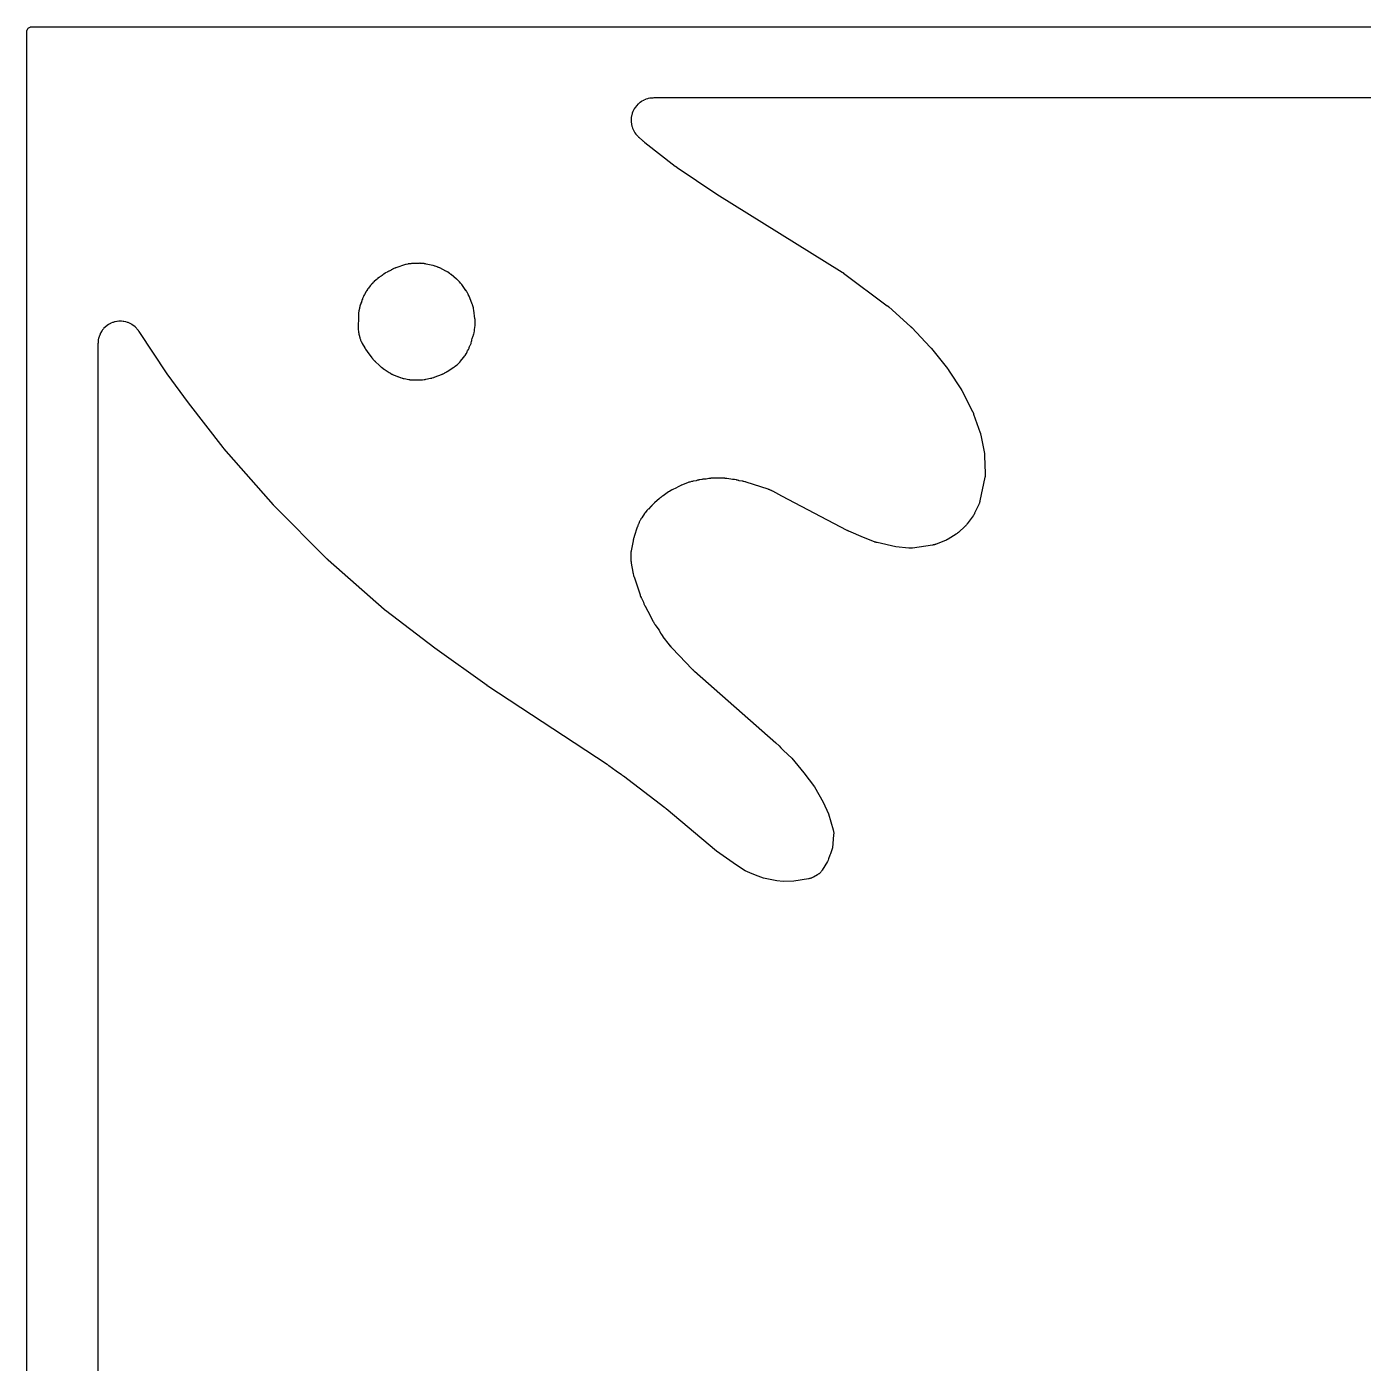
# Model space of a CAD drawing. Header units: millimetres. Extents: x 0 to 300, y 0 to 300.
# Drawn here: x -0.1 to 150, y 150 to 300.1 of the extents above; entities that cross this region are included whole.
import ezdxf

# ---------------------------------------------------------------- set-up
doc = ezdxf.new("R2010")
doc.units = ezdxf.units.MM
doc.layers.add('CUT', color=7, linetype='CONTINUOUS')

msp = doc.modelspace()

# ---------------------------------------------------------------- linework, layer by layer
at = {"layer": 'CUT'}
for points in [[(-0.0625, 1.4375), (-0.0625, 298.5625), (-0.0625, 299.4478), (-0.0589, 299.5212), (-0.0503, 299.5794), (-0.036, 299.6365), (-0.0162, 299.6918), (0.009, 299.745), (0.0392, 299.7954), (0.0743, 299.8427), (0.1137, 299.8863), (0.1573, 299.9257), (0.2046, 299.9608), (0.255, 299.991), (0.3082, 300.0162), (0.3635, 300.036), (0.4206, 300.0503), (0.4788, 300.0589), (0.5522, 300.0625), (1.4375, 300.0625), (2.5557, 300.0625), (153.037, 300.0625)], [(169.4796, 292.0616), (105.9795, 292.0616), (70.3457, 292.0616), (70.3306, 292.0614), (70.2331, 292.059), (70.2181, 292.0584), (70.1595, 292.0555), (70.1296, 292.0532), (69.9381, 292.034), (69.8788, 292.025), (69.6928, 291.9873), (69.6346, 291.9724), (69.4533, 291.9163), (69.3969, 291.8957), (69.2222, 291.8217), (69.1681, 291.7955), (69.0016, 291.7045), (68.9504, 291.6731), (68.7939, 291.5658), (68.7461, 291.5294), (68.601, 291.4071), (68.5571, 291.3661), (68.425, 291.2299), (68.3854, 291.1847), (68.2676, 291.036), (68.2327, 290.9871), (68.1304, 290.8273), (68.1005, 290.7752), (68.0146, 290.6059), (67.9902, 290.5511), (67.9216, 290.3742), (67.9028, 290.3172), (67.8522, 290.1342), (67.8392, 290.0756), (67.8072, 289.8886), (67.8, 289.8289), (67.7869, 289.6396), (67.7857, 289.5796), (67.7916, 289.3899), (67.7964, 289.3301), (67.8212, 289.1419), (67.832, 289.0828), (67.8755, 288.8981), (67.8921, 288.8404), (67.9538, 288.6609), (67.9762, 288.6052), (68.0555, 288.4328), (68.0833, 288.3796), (68.1794, 288.216), (68.2124, 288.1658), (68.3244, 288.0126), (68.3623, 287.966), (68.4908, 287.8228), (68.5114, 287.8009), (68.5527, 287.7593), (68.5634, 287.7488), (68.6339, 287.6813), (68.6448, 287.671), (69.0922, 287.2633), (69.1003, 287.256), (69.1575, 287.2057), (69.1664, 287.198), (69.2389, 287.1368), (69.2478, 287.1294), (69.306, 287.0821), (69.3157, 287.0745), (72.7235, 284.4205), (72.7315, 284.4145), (72.787, 284.3727), (72.7957, 284.3663), (72.8659, 284.3154), (72.8744, 284.3093), (72.9306, 284.2701), (72.9399, 284.2638), (77.3043, 281.3361), (77.3084, 281.3334), (77.3367, 281.3147), (77.3411, 281.3119), (77.3766, 281.2889), (77.3809, 281.2862), (77.4091, 281.2683), (77.4137, 281.2654), (91.482, 272.5172), (91.4901, 272.5121), (91.509, 272.5001), (91.5171, 272.4949), (91.5269, 272.4885), (91.5349, 272.4832), (91.5535, 272.4708), (91.5615, 272.4654), (91.5706, 272.4592), (91.5785, 272.4537), (91.5969, 272.4409), (91.6047, 272.4354), (91.6143, 272.4286), (91.622, 272.4229), (91.6401, 272.4097), (91.6478, 272.404), (96.5475, 268.7437), (96.5553, 268.7378), (96.5735, 268.7239), (96.5813, 268.7179), (96.5907, 268.7105), (96.5984, 268.7044), (96.6163, 268.6901), (96.624, 268.6839), (96.6327, 268.6767), (96.6403, 268.6705), (96.6579, 268.6558), (96.6654, 268.6494), (96.6745, 268.6417), (96.6819, 268.6352), (96.6992, 268.6202), (96.7066, 268.6137), (99.1621, 266.4209), (99.1693, 266.4144), (99.1861, 266.399), (99.1933, 266.3924), (99.202, 266.3843), (99.2091, 266.3776), (99.2256, 266.3619), (99.2326, 266.3551), (99.2407, 266.3473), (99.2476, 266.3404), (99.2638, 266.3243), (99.2707, 266.3174), (99.279, 266.3089), (99.2858, 266.3019), (99.3016, 266.2855), (99.3083, 266.2784), (101.3779, 264.0795), (101.3828, 264.0743), (101.3942, 264.062), (101.399, 264.0567), (101.4106, 264.044), (101.4165, 264.0374), (101.4302, 264.0221), (101.4361, 264.0155), (101.4428, 264.0078), (101.4486, 264.0011), (101.4621, 263.9855), (101.4678, 263.9787), (101.4707, 263.9752), (101.4774, 263.9672), (101.4929, 263.9484), (101.4995, 263.9403), (103.2942, 261.7056), (103.3015, 261.6964), (103.3184, 261.6747), (103.3256, 261.6654), (103.3342, 261.6542), (103.3412, 261.6449), (103.3573, 261.623), (103.3642, 261.6136), (103.3721, 261.6027), (103.3789, 261.5932), (103.3945, 261.5708), (103.4012, 261.5612), (103.4092, 261.5494), (103.4157, 261.5397), (103.4308, 261.517), (103.4372, 261.5072), (104.8744, 259.2779), (104.8805, 259.2684), (104.8945, 259.2461), (104.9004, 259.2365), (104.9076, 259.2248), (104.9134, 259.2151), (104.9268, 259.1924), (104.9325, 259.1827), (104.939, 259.1715), (104.9446, 259.1616), (104.9574, 259.1387), (104.9628, 259.1288), (104.9694, 259.1167), (104.9747, 259.1067), (104.987, 259.0834), (104.9922, 259.0734), (106.1176, 256.8707), (106.1244, 256.8572), (106.1399, 256.8255), (106.1464, 256.8119), (106.1543, 256.7952), (106.1606, 256.7815), (106.175, 256.7493), (106.1811, 256.7354), (106.1879, 256.7195), (106.1938, 256.7056), (106.2071, 256.6729), (106.2127, 256.6589), (106.2194, 256.6417), (106.2248, 256.6276), (106.237, 256.5945), (106.2422, 256.5803), (106.981, 254.4783), (106.9832, 254.4718), (106.9884, 254.4567), (106.9894, 254.4539), (106.9988, 254.4243), (107.0168, 254.3647), (107.0226, 254.3442), (107.0298, 254.3154), (107.0474, 254.2388), (107.0543, 254.2058), (107.4471, 252.1412), (107.4483, 252.1344), (107.4513, 252.1184), (107.4518, 252.1155), (107.4567, 252.0848), (107.4656, 252.0229), (107.4683, 252.0016), (107.4711, 251.9719), (107.477, 251.8931), (107.4789, 251.8592), (107.5503, 249.9328), (107.5507, 249.9189), (107.5511, 249.9003), (107.5506, 249.8451), (107.5469, 249.7536), (107.5444, 249.7132), (107.54, 249.6728), (107.528, 249.5818), (107.5191, 249.5275), (107.5155, 249.5093), (107.5128, 249.4958), (106.949, 246.8226), (106.9462, 246.81), (106.9423, 246.7929), (106.9295, 246.7428), (106.9056, 246.6598), (106.8943, 246.6234), (106.8814, 246.5874), (106.8505, 246.5068), (106.8306, 246.459), (106.8234, 246.4431), (106.818, 246.4314), (106.3501, 245.4324), (106.3454, 245.4226), (106.3381, 245.4075), (106.3257, 245.3827), (106.3084, 245.3497), (106.2926, 245.3207), (106.2797, 245.2979), (106.2721, 245.285), (106.2693, 245.2802), (106.2523, 245.2526), (106.2133, 245.1918), (106.189, 245.1559), (106.1806, 245.144), (106.1742, 245.1352), (105.5289, 244.2511), (105.5222, 244.242), (105.5132, 244.2299), (105.4854, 244.1947), (105.4377, 244.1372), (105.4161, 244.1122), (105.3936, 244.0879), (105.3416, 244.0341), (105.3097, 244.0026), (105.2987, 243.9923), (105.2905, 243.9847), (104.5332, 243.2919), (104.5255, 243.2849), (104.5134, 243.2741), (104.4932, 243.2565), (104.4657, 243.2334), (104.4409, 243.2133), (104.421, 243.1977), (104.4095, 243.1888), (104.4052, 243.1856), (104.3799, 243.1671), (104.3229, 243.127), (104.2882, 243.1037), (104.2763, 243.0962), (104.2674, 243.0906), (103.3638, 242.5301), (103.3554, 242.5249), (103.3423, 242.5169), (103.3204, 242.5041), (103.2908, 242.4873), (103.2642, 242.4729), (103.243, 242.4617), (103.2308, 242.4555), (103.2263, 242.4532), (103.1995, 242.4402), (103.1396, 242.4124), (103.1033, 242.3966), (103.091, 242.3915), (103.0818, 242.3878), (102.0281, 241.9678), (102.0159, 241.9631), (101.9995, 241.9568), (101.9502, 241.9396), (101.8673, 241.9133), (101.8304, 241.9025), (101.7931, 241.8933), (101.7082, 241.8744), (101.6569, 241.8645), (101.6396, 241.8616), (101.6267, 241.8596), (99.362, 241.5236), (99.3525, 241.5222), (99.3377, 241.5202), (99.3132, 241.5172), (99.2802, 241.5136), (99.2509, 241.5108), (99.2468, 241.5105), (99.1951, 241.5081), (99.1247, 241.5067), (99.0578, 241.5079), (99.0105, 241.5106), (98.9714, 241.5136), (98.9587, 241.5148), (98.9491, 241.5158), (97.5013, 241.6753), (95.3931, 242.1405), (95.3839, 242.1426), (95.3695, 242.1459), (95.346, 242.1517), (95.3144, 242.1599), (95.2866, 242.1676), (95.2645, 242.1741), (95.252, 242.1779), (95.2473, 242.1794), (95.2203, 242.1883), (95.1606, 242.2089), (95.125, 242.2221), (95.1131, 242.2268), (95.1043, 242.2303), (93.8785, 242.7279), (92.2322, 243.4102), (92.2225, 243.4143), (92.2, 243.4239), (92.1904, 243.4281), (92.1787, 243.4333), (92.1691, 243.4376), (92.1468, 243.4477), (92.1373, 243.4521), (92.1263, 243.4573), (92.1169, 243.4618), (92.0948, 243.4725), (92.0854, 243.4771), (92.074, 243.4828), (92.0646, 243.4876), (92.0428, 243.4988), (92.0335, 243.5036), (84.7191, 247.3692), (83.6906, 247.9147), (83.679, 247.9207), (83.6034, 247.9587), (83.5917, 247.9644), (83.5458, 247.9863), (83.5221, 247.9969), (83.3664, 248.0629), (83.3422, 248.0726), (83.2946, 248.0903), (83.2823, 248.0948), (83.2025, 248.1226), (83.1901, 248.1268), (80.7213, 248.9288), (80.7112, 248.932), (80.6404, 248.9536), (80.6298, 248.9568), (80.5832, 248.9701), (80.5606, 248.9761), (80.419, 249.0106), (80.3971, 249.0155), (80.3589, 249.0233), (80.3485, 249.0253), (80.2766, 249.0387), (80.2649, 249.0408), (79.9362, 249.0952), (79.8654, 249.1164), (79.8489, 249.1211), (79.7412, 249.1499), (79.7246, 249.1541), (79.6595, 249.1696), (79.6259, 249.1765), (79.4065, 249.2156), (79.3725, 249.2206), (79.3061, 249.2285), (79.289, 249.2303), (79.178, 249.2404), (79.1609, 249.2417), (78.9881, 249.2523), (78.534, 249.3276), (78.5332, 249.3277), (78.4515, 249.3412), (78.4393, 249.3431), (78.3606, 249.3545), (78.3484, 249.3561), (78.3009, 249.362), (78.2766, 249.3645), (78.118, 249.3776), (78.0935, 249.3792), (78.0457, 249.3811), (78.0335, 249.3815), (77.9539, 249.3832), (77.9416, 249.3834), (77.1194, 249.384), (77.107, 249.3839), (77.0263, 249.3823), (77.0139, 249.3819), (76.9654, 249.38), (76.9407, 249.3785), (76.7799, 249.3653), (76.7552, 249.3627), (76.7071, 249.3567), (76.6948, 249.3551), (76.6149, 249.3435), (76.6027, 249.3416), (76.5257, 249.3288), (76.5193, 249.3279), (76.5025, 249.3254), (76.221, 249.2785), (75.9902, 249.2663), (75.9721, 249.2651), (75.8542, 249.2552), (75.8361, 249.2534), (75.7656, 249.2454), (75.7296, 249.2401), (75.4968, 249.1991), (75.4612, 249.1917), (75.3922, 249.1752), (75.3745, 249.1707), (75.2604, 249.1397), (75.2429, 249.1347), (75.1063, 249.093), (74.7729, 249.0376), (74.7583, 249.0349), (74.6635, 249.0168), (74.649, 249.0138), (74.5924, 249.0014), (74.5635, 248.9944), (74.3773, 248.9441), (74.3489, 248.9357), (74.2937, 248.9178), (74.2797, 248.913), (74.1887, 248.881), (74.1747, 248.8759), (73.5506, 248.639), (73.5385, 248.6342), (73.4601, 248.6025), (73.4481, 248.5975), (73.4014, 248.5774), (73.3777, 248.5666), (73.2255, 248.4932), (73.2023, 248.4813), (73.1575, 248.4573), (73.1461, 248.451), (73.0725, 248.4094), (73.0613, 248.4029), (72.805, 248.2505), (72.4837, 248.1083), (72.4712, 248.1026), (72.3903, 248.0646), (72.3779, 248.0586), (72.3298, 248.0346), (72.3054, 248.0218), (72.1493, 247.9348), (72.1256, 247.9208), (72.0799, 247.8926), (72.0683, 247.8852), (71.9933, 247.8364), (71.9819, 247.8288), (71.3693, 247.4096), (71.3594, 247.4027), (71.2956, 247.3571), (71.2859, 247.35), (71.248, 247.3218), (71.229, 247.307), (71.1206, 247.2193), (71.1058, 247.208), (71.0629, 247.1734), (71.052, 247.1645), (70.9819, 247.1054), (70.9713, 247.0961), (70.4218, 246.61), (70.4121, 246.6012), (70.3495, 246.5433), (70.34, 246.5342), (70.3031, 246.4986), (70.2846, 246.48), (70.1673, 246.3563), (70.1496, 246.3368), (70.116, 246.2981), (70.1075, 246.2881), (70.053, 246.2225), (70.0448, 246.2123), (70.0187, 246.1796), (69.7229, 245.8977), (69.7116, 245.8867), (69.639, 245.8138), (69.628, 245.8025), (69.5856, 245.7576), (69.5645, 245.734), (69.4315, 245.5774), (69.4116, 245.5528), (69.3742, 245.5037), (69.3648, 245.491), (69.3046, 245.4076), (69.2955, 245.3946), (68.9846, 244.9388), (68.9773, 244.9278), (68.9305, 244.8559), (68.9234, 244.8448), (68.8963, 244.801), (68.8829, 244.7782), (68.8002, 244.6307), (68.7765, 244.5836), (68.7071, 244.4293), (68.6968, 244.405), (68.6777, 244.3571), (68.673, 244.3448), (68.6549, 244.2963), (68.573, 244.1202), (68.5591, 244.0878), (68.5337, 244.0237), (68.5275, 244.0072), (68.4885, 243.8993), (68.4827, 243.8826), (68.133, 242.8185), (68.1272, 242.7999), (68.0916, 242.6784), (68.0864, 242.6596), (68.0673, 242.5857), (68.0422, 242.4914), (68.0368, 242.4699), (68.0283, 242.4325), (68.0261, 242.4223), (68.0113, 242.3517), (68.009, 242.3403), (67.7947, 241.2085), (67.7918, 241.1921), (67.7748, 241.0859), (67.7723, 241.0696), (67.7639, 241.0055), (67.7604, 240.9726), (67.7439, 240.7582), (67.7423, 240.7251), (67.7409, 240.6605), (67.7408, 240.6439), (67.7415, 240.5363), (67.7418, 240.5198), (67.75, 240.2777), (67.7504, 240.2673), (67.7541, 240.1947), (67.7548, 240.1839), (67.7581, 240.1363), (67.7601, 240.1134), (67.7754, 239.9709), (67.7782, 239.949), (67.7837, 239.911), (67.7853, 239.9007), (67.7969, 239.8297), (67.7989, 239.8182), (67.9819, 238.8188), (67.9861, 238.798), (68.0155, 238.6643), (68.0203, 238.6438), (68.0631, 238.4773), (68.0687, 238.457), (68.1074, 238.3256), (68.1138, 238.3054), (68.7914, 236.2726), (68.7948, 236.2626), (68.8193, 236.1933), (68.823, 236.183), (68.8399, 236.1378), (68.8484, 236.1163), (68.8564, 236.0972), (68.8576, 236.0941), (68.9136, 235.9603), (68.9226, 235.9398), (68.939, 235.9045), (68.9435, 235.895), (68.9752, 235.8295), (68.9805, 235.8189), (69.1372, 235.5108), (69.1627, 235.4405), (69.1673, 235.4282), (69.1981, 235.3488), (69.2029, 235.3367), (69.2225, 235.2893), (69.233, 235.2653), (69.3047, 235.111), (69.3163, 235.0874), (69.3399, 235.042), (69.346, 235.0304), (69.3869, 234.9557), (69.3933, 234.9443), (69.6717, 234.4607), (70.2764, 233.2726), (70.2865, 233.2536), (70.3545, 233.1311), (70.3652, 233.1125), (70.4559, 232.9621), (70.4673, 232.944), (70.4692, 232.9409), (70.4808, 232.9225), (70.5582, 232.8042), (70.5705, 232.7862), (70.9201, 232.2922), (71.0991, 231.9811), (71.109, 231.9646), (71.1749, 231.8582), (71.1853, 231.8419), (71.2722, 231.7112), (71.2832, 231.6953), (71.3557, 231.5933), (71.3672, 231.5778), (72.0635, 230.6632), (72.0741, 230.6497), (72.144, 230.5632), (72.1549, 230.55), (72.2457, 230.444), (72.257, 230.4311), (72.3317, 230.3487), (72.3434, 230.3362), (73.1675, 229.4776), (74.6379, 227.9444), (74.6477, 227.9344), (74.7045, 227.8779), (74.726, 227.8565), (74.7351, 227.8476), (74.81, 227.7759), (74.8192, 227.7672), (74.8801, 227.7113), (74.8896, 227.7029), (84.035, 219.6623), (84.4006, 219.3079), (84.602, 219.1126), (84.9119, 218.8123), (85.8219, 217.9301), (87.1866, 216.3047), (88.3842, 214.7096), (89.3444, 212.9908), (89.9531, 211.698), (90.4736, 209.8947), (90.4795, 209.8722), (90.4973, 209.7972), (90.5128, 209.7145), (90.5206, 209.659), (90.5284, 209.5753), (90.5309, 209.5193), (90.5308, 209.4352), (90.5271, 209.3582), (90.5241, 209.3162), (90.3866, 207.8691), (90.1657, 207.2146), (90.1606, 207.1994), (90.1074, 207.042), (89.9663, 206.6238), (89.8967, 206.4694), (89.8349, 206.3323), (89.2413, 205.3706), (89.2173, 205.3337), (89.1717, 205.2672), (89.1183, 205.1972), (89.0806, 205.1524), (89.0312, 205.0992), (88.8829, 204.9651), (88.8789, 204.9615), (88.8671, 204.9521), (88.7959, 204.9005), (88.7431, 204.8661), (88.7298, 204.8579), (88.2673, 204.5907), (88.2305, 204.5706), (88.1622, 204.5353), (88.086, 204.5003), (88.0342, 204.4793), (87.955, 204.4516), (87.9015, 204.4356), (87.8201, 204.4153), (87.7447, 204.4002), (87.7034, 204.3929), (86.0478, 204.1413), (84.8741, 204.1089), (84.8612, 204.1098), (84.1653, 204.1649), (82.6644, 204.4827), (81.7422, 204.8152), (81.1217, 205.0746), (80.5809, 205.3006), (79.632, 205.9107), (77.3724, 207.5015), (71.7358, 212.2334), (71.7334, 212.2354), (71.7226, 212.2444), (71.7177, 212.2485), (71.6835, 212.2766), (71.6782, 212.2809), (71.6352, 212.3155), (71.6299, 212.3197), (71.5956, 212.3466), (71.5899, 212.351), (66.9272, 215.9213), (66.9195, 215.9271), (66.8655, 215.9671), (66.8571, 215.9731), (66.7889, 216.0218), (66.7806, 216.0277), (66.7261, 216.0652), (66.7171, 216.0713), (66.0936, 216.4843), (65.2972, 217.0833), (65.2899, 217.0887), (65.2392, 217.1257), (65.2313, 217.1314), (65.1672, 217.1765), (65.1594, 217.1819), (65.1083, 217.2167), (65.0998, 217.2224), (51.6885, 226.0267), (51.6763, 226.0348), (51.6657, 226.0419), (51.6585, 226.0467), (51.6419, 226.0581), (51.6343, 226.0634), (51.6288, 226.0672), (51.6251, 226.0698), (51.6156, 226.0765), (51.6116, 226.0794), (45.7587, 230.2773), (40.2127, 234.5108), (40.2075, 234.5147), (40.1955, 234.5241), (40.1903, 234.5281), (40.1781, 234.5377), (40.1718, 234.5427), (40.1572, 234.5544), (40.151, 234.5594), (40.1438, 234.5653), (40.1376, 234.5704), (40.1232, 234.5824), (40.117, 234.5876), (40.1139, 234.5902), (40.1067, 234.5963), (40.0899, 234.6109), (40.0827, 234.6171), (33.7893, 240.174), (33.7849, 240.1779), (33.7747, 240.187), (33.7703, 240.191), (33.7599, 240.2004), (33.7546, 240.2053), (33.7422, 240.2167), (33.7369, 240.2216), (33.7308, 240.2273), (33.7255, 240.2323), (33.7133, 240.244), (33.708, 240.249), (33.7054, 240.2515), (33.6993, 240.2575), (33.685, 240.2716), (33.6789, 240.2776), (27.7267, 246.2569), (27.7226, 246.261), (27.713, 246.2708), (27.7089, 246.275), (27.6992, 246.285), (27.6942, 246.2902), (27.6826, 246.3023), (27.6777, 246.3075), (27.672, 246.3136), (27.6671, 246.3189), (27.6557, 246.3312), (27.6508, 246.3365), (27.6483, 246.3392), (27.6426, 246.3455), (27.6294, 246.3604), (27.6237, 246.3668), (22.0665, 252.7138), (22.0629, 252.7178), (22.0545, 252.7276), (22.0509, 252.7317), (22.0424, 252.7418), (22.038, 252.7469), (22.0278, 252.759), (22.0235, 252.7642), (22.0185, 252.7703), (22.0141, 252.7755), (22.0041, 252.7878), (22.0004, 252.7924), (21.9924, 252.8024), (21.9811, 252.8168), (21.9761, 252.8231), (18.0976, 257.8326), (15.715, 261.1085), (12.551, 265.8438), (12.5426, 265.856), (12.4876, 265.9342), (12.4789, 265.9461), (12.4447, 265.9923), (12.4266, 266.0155), (12.3068, 266.1614), (12.2673, 266.205), (12.1357, 266.3367), (12.0921, 266.3762), (11.9482, 266.4943), (11.9009, 266.5294), (11.7461, 266.6328), (11.6956, 266.6631), (11.5314, 266.7508), (11.4782, 266.776), (11.3062, 266.8473), (11.2508, 266.8671), (11.0726, 266.9211), (11.0155, 266.9354), (10.8329, 266.9718), (10.7747, 266.9804), (10.5894, 266.9987), (10.5306, 267.0015), (10.3445, 267.0015), (10.2857, 266.9987), (10.1004, 266.9804), (10.0422, 266.9718), (9.8596, 266.9355), (9.8025, 266.9212), (9.6243, 266.8671), (9.5689, 266.8473), (9.3969, 266.7761), (9.3437, 266.7509), (9.1795, 266.6631), (9.129, 266.6329), (8.9742, 266.5294), (8.9269, 266.4944), (8.783, 266.3763), (8.7394, 266.3367), (8.6078, 266.2051), (8.5682, 266.1615), (8.4501, 266.0176), (8.4151, 265.9703), (8.3116, 265.8155), (8.2814, 265.765), (8.1936, 265.6008), (8.1684, 265.5476), (8.0972, 265.3756), (8.0774, 265.3202), (8.0233, 265.142), (8.009, 265.0849), (7.9727, 264.9024), (7.9641, 264.8441), (7.9456, 264.6563), (7.9434, 264.6269), (7.9406, 264.5695), (7.94, 264.5548), (7.9377, 264.4591), (7.9375, 264.4444), (7.9375, 264.4391), (7.9375, 264.4385), (7.9375, 264.314), (7.9375, 263.6482), (7.9375, 79.1025)]]:
    msp.add_lwpolyline(points, dxfattribs=at)
msp.add_lwpolyline([(39.6852, 261.8921), (39.6958, 261.8828), (39.7375, 261.8468), (39.7593, 261.8288), (39.9034, 261.7157), (39.926, 261.6989), (39.9708, 261.6669), (39.9824, 261.6589), (40.0583, 261.6075), (40.0701, 261.5998), (40.6175, 261.2479), (40.6279, 261.2413), (40.6959, 261.1995), (40.7065, 261.1932), (40.7479, 261.1689), (40.7499, 261.1678), (40.773, 261.1543), (40.7947, 261.1422), (40.9374, 261.0666), (40.9596, 261.0554), (41.0034, 261.0344), (41.0146, 261.0292), (41.0882, 260.9959), (41.0996, 260.9908), (41.551, 260.7975), (41.5656, 260.7915), (41.6032, 260.7766), (41.6579, 260.753), (41.6734, 260.7465), (41.7743, 260.7063), (41.7899, 260.7003), (41.8512, 260.6778), (41.8829, 260.6671), (42.0907, 260.6038), (42.123, 260.5949), (42.1863, 260.5794), (42.2026, 260.5756), (42.3089, 260.5527), (42.3253, 260.5494), (42.834, 260.4545), (42.8476, 260.4521), (42.9365, 260.4376), (42.9502, 260.4355), (43.0038, 260.4281), (43.0313, 260.4249), (43.2105, 260.4083), (43.2382, 260.4064), (43.2922, 260.4039), (43.3061, 260.4034), (43.3961, 260.4014), (43.4099, 260.4012), (43.9172, 260.4013), (43.9316, 260.4015), (44.0252, 260.4038), (44.0396, 260.4043), (44.0958, 260.407), (44.1246, 260.4091), (44.3084, 260.4268), (44.3375, 260.4311), (44.3737, 260.433), (44.5565, 260.4516), (44.5849, 260.4552), (44.6403, 260.4635), (44.6545, 260.4658), (44.7462, 260.4819), (44.7603, 260.4845), (45.2694, 260.5862), (45.2823, 260.5889), (45.3657, 260.6075), (45.3785, 260.6105), (45.4284, 260.6227), (45.4538, 260.6296), (45.6177, 260.6775), (45.6428, 260.6855), (45.6914, 260.7021), (45.7038, 260.7064), (45.7841, 260.7358), (45.7964, 260.7404), (46.4878, 261.0105), (46.5014, 261.016), (46.5894, 261.0529), (46.6029, 261.0588), (46.6552, 261.0822), (46.6817, 261.0949), (46.8517, 261.1813), (46.8776, 261.1952), (46.9274, 261.2237), (46.94, 261.2311), (47.0217, 261.2805), (47.0341, 261.2882), (47.0968, 261.3282), (47.1106, 261.3366), (47.1224, 261.3439), (47.8983, 261.8377), (47.9118, 261.8466), (47.9989, 261.9053), (48.0121, 261.9145), (48.0634, 261.9512), (48.0892, 261.9707), (48.2509, 262.1), (48.2991, 262.143), (48.4459, 262.2889), (48.4682, 262.3123), (48.5105, 262.359), (48.5211, 262.3712), (48.5894, 262.4509), (48.5997, 262.4634), (49.0058, 262.9646), (49.0159, 262.9774), (49.0802, 263.0613), (49.0899, 263.0743), (49.1271, 263.1257), (49.1454, 263.1526), (49.2583, 263.3278), (49.2905, 263.3842), (49.3838, 263.5706), (49.3976, 263.6001), (49.4229, 263.6583), (49.4291, 263.6733), (49.4295, 263.6742), (49.4981, 263.7906), (49.5227, 263.837), (49.5941, 263.9868), (49.6146, 264.0351), (49.6625, 264.1635), (49.7344, 264.3121), (49.755, 264.3598), (49.8136, 264.5136), (49.83, 264.563), (49.8756, 264.7235), (49.8822, 264.7487), (49.894, 264.7981), (49.8969, 264.8108), (49.9147, 264.8935), (49.9173, 264.9063), (49.9464, 265.0573), (50.0573, 265.356), (50.0615, 265.3677), (50.0881, 265.4441), (50.0921, 265.4559), (50.1071, 265.5022), (50.1143, 265.526), (50.1573, 265.6797), (50.1687, 265.7281), (50.1987, 265.8848), (50.2029, 265.9093), (50.2101, 265.9575), (50.2118, 265.9698), (50.2221, 266.05), (50.2235, 266.0624), (50.2717, 266.5124), (50.2734, 266.5306), (50.2824, 266.649), (50.2835, 266.6673), (50.2868, 266.7384), (50.2874, 266.775), (50.2838, 267.0122), (50.2821, 267.0487), (50.2767, 267.1197), (50.275, 267.1379), (50.2624, 267.256), (50.2602, 267.2741), (50.1276, 268.236), (50.1248, 268.2542), (50.1049, 268.372), (50.1015, 268.3901), (50.0874, 268.4603), (50.0791, 268.4962), (50.0178, 268.7269), (50.0073, 268.7621), (50.0016, 268.7792), (50.0007, 268.7824), (49.9902, 268.817), (49.9677, 268.8839), (49.9617, 268.901), (49.9208, 269.0112), (49.9143, 269.0281), (49.6007, 269.8015), (49.5937, 269.8182), (49.5901, 269.8262), (49.59, 269.8265), (49.5439, 269.9314), (49.5366, 269.9475), (49.5071, 270.0096), (49.4911, 270.041), (49.3809, 270.2418), (49.363, 270.2722), (49.3578, 270.2805), (49.3258, 270.3316), (49.3161, 270.3465), (49.2521, 270.4424), (49.242, 270.457), (48.775, 271.1132), (48.7674, 271.1235), (48.7179, 271.19), (48.7102, 271.2002), (48.6796, 271.2396), (48.6774, 271.2422), (48.6617, 271.2624), (48.6453, 271.2824), (48.5379, 271.4085), (48.5027, 271.4464), (48.4642, 271.4843), (48.458, 271.491), (48.4035, 271.5443), (48.3848, 271.5628), (48.3797, 271.5676), (48.341, 271.6054), (48.3224, 271.6229), (48.2853, 271.6562), (48.2757, 271.6646), (48.2128, 271.7188), (48.203, 271.727), (47.5761, 272.2437), (47.5629, 272.2543), (47.476, 272.3219), (47.4625, 272.3321), (47.4092, 272.3712), (47.3813, 272.3905), (47.1968, 272.5104), (47.184, 272.5182), (47.1668, 272.5288), (47.1091, 272.562), (47.0942, 272.5703), (46.9965, 272.6228), (46.9814, 272.6307), (46.2967, 272.9744), (46.2804, 272.9822), (46.1737, 273.0318), (46.1572, 273.0392), (46.1356, 273.0484), (46.1326, 273.0498), (46.1161, 273.0572), (46.0512, 273.0848), (46.0176, 273.098), (45.7963, 273.177), (45.7619, 273.1881), (45.6942, 273.2077), (45.6768, 273.2125), (45.563, 273.2419), (45.5454, 273.2461), (44.7814, 273.4188), (44.7691, 273.4214), (44.689, 273.4378), (44.6766, 273.4402), (44.6283, 273.449), (44.6034, 273.453), (44.5685, 273.4578), (44.567, 273.4581), (44.5421, 273.462), (44.3823, 273.4837), (44.3323, 273.4884), (44.1713, 273.4967), (44.1461, 273.4974), (44.097, 273.4979), (44.0844, 273.4979), (44.0027, 273.4969), (43.9901, 273.4966), (43.2769, 273.4734), (43.2598, 273.4726), (43.1489, 273.4658), (43.1388, 273.465), (43.1348, 273.4649), (43.0439, 273.4595), (43.0299, 273.4585), (42.9754, 273.454), (42.9475, 273.451), (42.7694, 273.4279), (42.7142, 273.4181), (42.539, 273.3785), (42.5119, 273.3717), (42.4591, 273.3572), (42.4456, 273.3533), (42.3585, 273.327), (42.3451, 273.3228), (41.4946, 273.0449), (41.4781, 273.0392), (41.3718, 273.001), (41.3555, 272.9949), (41.2924, 272.9702), (41.2604, 272.9565), (41.0553, 272.8621), (41.0242, 272.8466), (40.9644, 272.8147), (40.9492, 272.8063), (40.851, 272.7503), (40.8361, 272.7415), (40.6311, 272.6165), (40.6081, 272.6074), (40.5938, 272.6015), (40.5013, 272.5621), (40.4872, 272.5559), (40.4323, 272.5308), (40.4045, 272.5172), (40.2286, 272.4257), (40.1753, 272.3944), (40.0098, 272.2853), (39.9845, 272.2676), (39.9358, 272.2318), (39.9235, 272.2225), (39.8441, 272.1608), (39.832, 272.1512), (39.8292, 272.1489), (39.7265, 272.0648), (39.6659, 272.0278), (39.6532, 272.0199), (39.5711, 271.9669), (39.5586, 271.9586), (39.5101, 271.9256), (39.4857, 271.9081), (39.33, 271.7903), (39.3065, 271.7715), (39.2615, 271.7338), (39.2502, 271.724), (39.1769, 271.6594), (39.1658, 271.6493), (38.9419, 271.4416), (38.9292, 271.4294), (38.8476, 271.3492), (38.8353, 271.3366), (38.7878, 271.2871), (38.7642, 271.2609), (38.7383, 271.2306), (38.6501, 271.1406), (38.6278, 271.1166), (38.5857, 271.0686), (38.575, 271.0562), (38.507, 270.9744), (38.4967, 270.9617), (38.2995, 270.7109), (38.2929, 270.7024), (38.2477, 270.6428), (38.2411, 270.6339), (38.2122, 270.5942), (38.1987, 270.5749), (38.1166, 270.4525), (38.1043, 270.4334), (38.0836, 270.3999), (38.0781, 270.3907), (38.0403, 270.327), (38.0344, 270.3167), (37.8588, 270.0066), (37.85, 269.9905), (37.795, 269.8859), (37.7867, 269.8696), (37.7556, 269.8059), (37.7406, 269.7727), (37.65, 269.5544), (37.6371, 269.5203), (37.6139, 269.4533), (37.6082, 269.436), (37.573, 269.3231), (37.5678, 269.3056), (37.5329, 269.1807), (37.5121, 269.1354), (37.5049, 269.1191), (37.4596, 269.0124), (37.4529, 268.9959), (37.4276, 268.9311), (37.4156, 268.8975), (37.3445, 268.6771), (37.3345, 268.6429), (37.3171, 268.5756), (37.3129, 268.5583), (37.2873, 268.4453), (37.2836, 268.4278), (37.2287, 268.1473), (37.2262, 268.134), (37.2112, 268.0469), (37.209, 268.0335), (37.2012, 267.981), (37.1978, 267.954), (37.1797, 267.7784), (37.1775, 267.7513), (37.1744, 267.6983), (37.1738, 267.6847), (37.1707, 267.5964), (37.1704, 267.5828), (37.1694, 267.5022), (37.1693, 267.4999), (37.169, 267.4869), (37.1522, 266.3074), (37.1522, 266.2901), (37.1538, 266.1777), (37.1543, 266.1604), (37.1573, 266.093), (37.1598, 266.0585), (37.1824, 265.835), (37.1869, 265.8007), (37.1913, 265.7734), (37.1919, 265.769), (37.195, 265.7498), (37.1975, 265.7341), (37.1992, 265.7244), (37.2031, 265.7011), (37.2062, 265.6838), (37.2283, 265.5713), (37.2319, 265.554), (37.2596, 265.4323), (37.26, 265.4304), (37.2606, 265.4277), (37.2861, 265.3152), (37.2895, 265.3009), (37.3131, 265.2078), (37.3168, 265.1936), (37.3323, 265.1381), (37.341, 265.1098), (37.4007, 264.9304), (37.4221, 264.8753), (37.4992, 264.7026), (37.5119, 264.676), (37.538, 264.6245), (37.5448, 264.6115), (37.5902, 264.527), (37.5974, 264.5141), (37.8888, 264.003), (37.8987, 263.9863), (37.9645, 263.8791), (37.9749, 263.8628), (38.0617, 263.731), (38.0726, 263.715), (38.1452, 263.6123), (38.1566, 263.5966), (38.6976, 262.881), (38.7052, 262.8711), (38.7555, 262.8074), (38.7633, 262.7977), (38.7944, 262.76), (38.8106, 262.7411), (38.9189, 262.6202), (38.9359, 262.602), (38.97, 262.567), (38.9788, 262.5582), (39.0366, 262.5012), (39.0456, 262.4925), (39.5317, 262.0333), (39.5416, 262.0241), (39.5668, 262.0013), (39.6049, 261.9652), (39.6057, 261.9644), (39.607, 261.9632), (39.6173, 261.9536)], close=True, dxfattribs=at)

doc.saveas('drawing.dxf')
